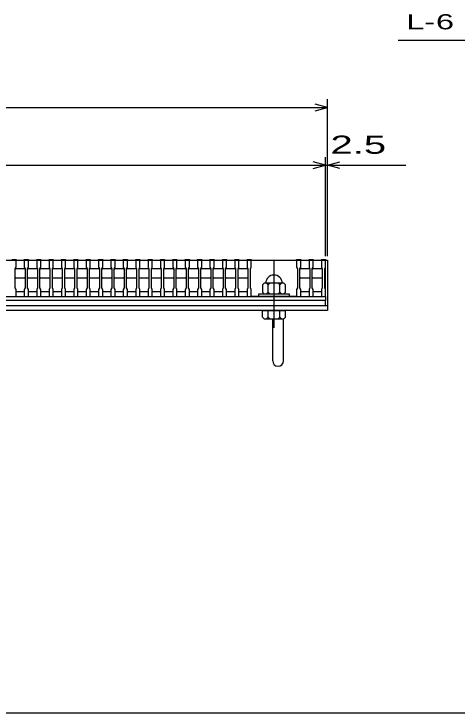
# Model space of a CAD drawing. Units: millimetres, scale not verified. Extents: x -1820 to 1731, y -1282 to 1054.
# Drawn here: x -730 to -194, y -1146 to -299 of the extents above; entities that cross this region are included whole.
import ezdxf
from ezdxf.enums import TextEntityAlignment as Align

# ---------------------------------------------------------------- set-up
doc = ezdxf.new("R2010")
doc.units = ezdxf.units.MM
doc.header["$LTSCALE"] = 10
doc.linetypes.add('CHAIN', pattern=[18.5, 12, -1.5, 3.5, -1.5])
for name, color, linetype, lineweight in [('0_2', 150, 'Continuous', 25), ('16', 3, 'Continuous', 25), ('19', 6, 'Continuous', 25), ('22', 4, 'Continuous', 25)]:
    doc.layers.add(name, color=color, linetype=linetype, lineweight=lineweight)
doc.styles.add('ベクトル', font='')
doc.styles.get('ベクトル').set_extended_font_data('ベクトル')

msp = doc.modelspace()

# ---------------------------------------------------------------- linework, layer by layer
at = {"layer": '0_2'}
msp.add_line((1731, -1146.5), (-1729, -1146.5), dxfattribs=at)
at = {"layer": '16'}
for p, q in [((-1348, -597.5), (-353, -597.5)), ((-733, -596.8), (-728, -596.8)), ((-728, -597.5), (-733, -597.5)), ((-728, -596.8), (-728, -597.5)), ((-728, -606), (-728, -597.5)), ((-718, -597.5), (-718, -596.8)), ((-718, -596.8), (-713, -596.8)), ((-718, -597.5), (-718, -606)), ((-713, -597.5), (-718, -597.5)), ((-713, -596.8), (-713, -597.5)), ((-713, -606), (-713, -597.5)), ((-703, -597.5), (-703, -596.8)), ((-703, -596.8), (-698, -596.8)), ((-703, -597.5), (-703, -606)), ((-698, -597.5), (-703, -597.5)), ((-698, -596.8), (-698, -597.5)), ((-698, -606), (-698, -597.5)), ((-688, -597.5), (-688, -596.8)), ((-688, -596.8), (-683, -596.8)), ((-688, -597.5), (-688, -606)), ((-683, -597.5), (-688, -597.5)), ((-683, -596.8), (-683, -597.5)), ((-683, -606), (-683, -597.5)), ((-673, -597.5), (-673, -596.8)), ((-673, -596.8), (-668, -596.8)), ((-673, -597.5), (-673, -606)), ((-668, -597.5), (-673, -597.5)), ((-668, -596.8), (-668, -597.5)), ((-668, -606), (-668, -597.5)), ((-658, -597.5), (-658, -596.8)), ((-658, -596.8), (-653, -596.8)), ((-658, -597.5), (-658, -606)), ((-653, -597.5), (-658, -597.5)), ((-653, -596.8), (-653, -597.5)), ((-653, -606), (-653, -597.5)), ((-643, -597.5), (-643, -596.8)), ((-643, -596.8), (-638, -596.8)), ((-643, -597.5), (-643, -606)), ((-638, -597.5), (-643, -597.5)), ((-638, -596.8), (-638, -597.5)), ((-638, -606), (-638, -597.5)), ((-628, -597.5), (-628, -596.8)), ((-628, -596.8), (-623, -596.8)), ((-628, -597.5), (-628, -606)), ((-623, -597.5), (-628, -597.5)), ((-623, -596.8), (-623, -597.5)), ((-623, -606), (-623, -597.5)), ((-613, -597.5), (-613, -596.8)), ((-613, -596.8), (-608, -596.8)), ((-613, -597.5), (-613, -606)), ((-608, -597.5), (-613, -597.5)), ((-608, -596.8), (-608, -597.5)), ((-608, -606), (-608, -597.5)), ((-598, -597.5), (-598, -596.8)), ((-598, -596.8), (-593, -596.8)), ((-598, -597.5), (-598, -606)), ((-593, -597.5), (-598, -597.5)), ((-593, -596.8), (-593, -597.5)), ((-593, -606), (-593, -597.5)), ((-583, -597.5), (-583, -596.8)), ((-583, -596.8), (-578, -596.8)), ((-583, -597.5), (-583, -606)), ((-578, -597.5), (-583, -597.5)), ((-578, -596.8), (-578, -597.5)), ((-578, -606), (-578, -597.5)), ((-568, -597.5), (-568, -596.8)), ((-568, -596.8), (-563, -596.8)), ((-568, -597.5), (-568, -606)), ((-563, -597.5), (-568, -597.5)), ((-563, -596.8), (-563, -597.5)), ((-563, -606), (-563, -597.5)), ((-553, -597.5), (-553, -596.8)), ((-553, -596.8), (-548, -596.8)), ((-553, -597.5), (-553, -606)), ((-548, -597.5), (-553, -597.5)), ((-548, -596.8), (-548, -597.5)), ((-548, -606), (-548, -597.5)), ((-538, -597.5), (-538, -596.8)), ((-538, -596.8), (-533, -596.8)), ((-538, -597.5), (-538, -606)), ((-533, -597.5), (-538, -597.5)), ((-533, -596.8), (-533, -597.5)), ((-533, -606), (-533, -597.5)), ((-523, -597.5), (-523, -596.8)), ((-523, -596.8), (-518, -596.8)), ((-523, -597.5), (-523, -606)), ((-518, -597.5), (-523, -597.5)), ((-518, -596.8), (-518, -597.5)), ((-518, -606), (-518, -597.5)), ((-508, -597.5), (-508, -596.8)), ((-508, -596.8), (-503, -596.8)), ((-508, -597.5), (-508, -606)), ((-503, -597.5), (-508, -597.5)), ((-503, -596.8), (-503, -597.5)), ((-503, -606), (-503, -597.5)), ((-493, -597.5), (-493, -596.8)), ((-493, -596.8), (-488, -596.8)), ((-493, -597.5), (-493, -606)), ((-488, -597.5), (-493, -597.5)), ((-488, -596.8), (-488, -597.5)), ((-488, -606), (-488, -597.5)), ((-478, -597.5), (-478, -596.8)), ((-478, -596.8), (-473, -596.8)), ((-478, -597.5), (-478, -606)), ((-473, -597.5), (-478, -597.5)), ((-473, -596.8), (-473, -597.5)), ((-473, -606), (-473, -597.5)), ((-463, -597.5), (-463, -596.8)), ((-463, -596.8), (-458, -596.8)), ((-463, -597.5), (-463, -606)), ((-458, -597.5), (-463, -597.5)), ((-458, -596.8), (-458, -597.5)), ((-458, -606), (-458, -597.5)), ((-448, -597.5), (-448, -596.8)), ((-448, -596.8), (-443, -596.8)), ((-448, -597.5), (-448, -606)), ((-443, -597.5), (-448, -597.5)), ((-443, -596.8), (-443, -597.5)), ((-443, -606), (-443, -597.5)), ((-443, -597.5), (-388, -597.5)), ((-388, -597.5), (-388, -596.8)), ((-388, -596.8), (-383, -596.8)), ((-388, -597.5), (-388, -606)), ((-383, -597.5), (-388, -597.5)), ((-383, -596.8), (-383, -597.5)), ((-383, -606), (-383, -597.5)), ((-373, -597.5), (-373, -596.8)), ((-373, -596.8), (-368, -596.8)), ((-373, -597.5), (-373, -606)), ((-368, -597.5), (-373, -597.5)), ((-368, -596.8), (-368, -597.5)), ((-368, -606), (-368, -597.5)), ((-358, -597.5), (-358, -596.8)), ((-358, -596.8), (-353, -596.8)), ((-358, -597.5), (-358, -606)), ((-353, -597.5), (-358, -597.5)), ((-353, -596.8), (-353, -597.5)), ((-353, -606), (-353, -597.5)), ((-353, -635.5), (-353, -597.5)), ((-729, -608), (-728, -606)), ((-729, -608.5), (-728, -607.5)), ((-729, -631), (-729, -608)), ((-728, -607.5), (-718, -607.5)), ((-718, -606), (-717, -608)), ((-718, -607.5), (-717, -608.5)), ((-717, -608), (-717, -631)), ((-714, -608), (-713, -606)), ((-714, -608.5), (-713, -607.5)), ((-714, -631), (-714, -608)), ((-713, -607.5), (-703, -607.5)), ((-703, -606), (-702, -608)), ((-703, -607.5), (-702, -608.5)), ((-702, -608), (-702, -631)), ((-699, -608), (-698, -606)), ((-699, -608.5), (-698, -607.5)), ((-699, -631), (-699, -608)), ((-698, -607.5), (-688, -607.5)), ((-688, -606), (-687, -608)), ((-688, -607.5), (-687, -608.5)), ((-687, -608), (-687, -631)), ((-684, -608), (-683, -606)), ((-684, -608.5), (-683, -607.5)), ((-684, -631), (-684, -608)), ((-683, -607.5), (-673, -607.5)), ((-673, -606), (-672, -608)), ((-673, -607.5), (-672, -608.5)), ((-672, -608), (-672, -631)), ((-669, -608), (-668, -606)), ((-669, -608.5), (-668, -607.5)), ((-669, -631), (-669, -608)), ((-668, -607.5), (-658, -607.5)), ((-658, -606), (-657, -608)), ((-658, -607.5), (-657, -608.5)), ((-657, -608), (-657, -631)), ((-654, -608), (-653, -606)), ((-654, -608.5), (-653, -607.5)), ((-654, -631), (-654, -608)), ((-653, -607.5), (-643, -607.5)), ((-643, -606), (-642, -608)), ((-643, -607.5), (-642, -608.5)), ((-642, -608), (-642, -631)), ((-639, -608), (-638, -606)), ((-639, -608.5), (-638, -607.5)), ((-639, -631), (-639, -608)), ((-638, -607.5), (-628, -607.5)), ((-628, -606), (-627, -608)), ((-628, -607.5), (-627, -608.5)), ((-627, -608), (-627, -631)), ((-624, -608), (-623, -606)), ((-624, -608.5), (-623, -607.5)), ((-624, -631), (-624, -608)), ((-623, -607.5), (-613, -607.5)), ((-613, -606), (-612, -608)), ((-613, -607.5), (-612, -608.5)), ((-612, -608), (-612, -631)), ((-609, -608), (-608, -606)), ((-609, -608.5), (-608, -607.5)), ((-609, -631), (-609, -608)), ((-608, -607.5), (-598, -607.5)), ((-598, -606), (-597, -608)), ((-598, -607.5), (-597, -608.5)), ((-597, -608), (-597, -631)), ((-594, -608), (-593, -606)), ((-594, -608.5), (-593, -607.5)), ((-594, -631), (-594, -608)), ((-593, -607.5), (-583, -607.5)), ((-583, -606), (-582, -608)), ((-583, -607.5), (-582, -608.5)), ((-582, -608), (-582, -631)), ((-579, -608), (-578, -606)), ((-579, -608.5), (-578, -607.5)), ((-579, -631), (-579, -608)), ((-578, -607.5), (-568, -607.5)), ((-568, -606), (-567, -608)), ((-568, -607.5), (-567, -608.5)), ((-567, -608), (-567, -631)), ((-564, -608), (-563, -606)), ((-564, -608.5), (-563, -607.5)), ((-564, -631), (-564, -608)), ((-563, -607.5), (-553, -607.5)), ((-553, -606), (-552, -608)), ((-553, -607.5), (-552, -608.5)), ((-552, -608), (-552, -631)), ((-549, -608), (-548, -606)), ((-549, -608.5), (-548, -607.5)), ((-549, -631), (-549, -608)), ((-548, -607.5), (-538, -607.5)), ((-538, -606), (-537, -608)), ((-538, -607.5), (-537, -608.5)), ((-537, -608), (-537, -631)), ((-534, -608), (-533, -606)), ((-534, -608.5), (-533, -607.5)), ((-534, -631), (-534, -608)), ((-533, -607.5), (-523, -607.5)), ((-523, -606), (-522, -608)), ((-523, -607.5), (-522, -608.5)), ((-522, -608), (-522, -631)), ((-519, -608), (-518, -606)), ((-519, -608.5), (-518, -607.5)), ((-519, -631), (-519, -608)), ((-518, -607.5), (-508, -607.5)), ((-508, -606), (-507, -608)), ((-508, -607.5), (-507, -608.5)), ((-507, -608), (-507, -631)), ((-504, -608), (-503, -606)), ((-504, -608.5), (-503, -607.5)), ((-504, -631), (-504, -608)), ((-503, -607.5), (-493, -607.5)), ((-493, -606), (-492, -608)), ((-493, -607.5), (-492, -608.5)), ((-492, -608), (-492, -631)), ((-489, -608), (-488, -606)), ((-489, -608.5), (-488, -607.5)), ((-489, -631), (-489, -608)), ((-488, -607.5), (-478, -607.5)), ((-478, -606), (-477, -608)), ((-478, -607.5), (-477, -608.5)), ((-477, -608), (-477, -631)), ((-474, -608), (-473, -606)), ((-474, -608.5), (-473, -607.5)), ((-474, -631), (-474, -608)), ((-473, -607.5), (-463, -607.5)), ((-463, -606), (-462, -608)), ((-463, -607.5), (-462, -608.5)), ((-462, -608), (-462, -631)), ((-459, -608), (-458, -606)), ((-459, -608.5), (-458, -607.5)), ((-459, -631), (-459, -608)), ((-458, -607.5), (-448, -607.5)), ((-448, -606), (-447, -608)), ((-448, -607.5), (-447, -608.5)), ((-447, -608), (-447, -631)), ((-444, -608), (-443, -606)), ((-444, -631), (-444, -608)), ((-388, -606), (-387, -608)), ((-387, -608), (-387, -631)), ((-384, -608), (-383, -606)), ((-384, -608.5), (-383, -607.5)), ((-384, -631), (-384, -608)), ((-383, -607.5), (-373, -607.5)), ((-373, -606), (-372, -608)), ((-373, -607.5), (-372, -608.5)), ((-372, -608), (-372, -631)), ((-369, -608), (-368, -606)), ((-369, -608.5), (-368, -607.5)), ((-369, -631), (-369, -608)), ((-368, -607.5), (-358, -607.5)), ((-358, -606), (-357, -608)), ((-358, -607.5), (-357, -608.5)), ((-357, -608), (-357, -631)), ((-354, -608), (-353, -606)), ((-354, -631), (-354, -608)), ((-728, -619.5), (-729, -618.5)), ((-717, -618.5), (-718, -619.5)), ((-713, -619.5), (-714, -618.5)), ((-702, -618.5), (-703, -619.5)), ((-698, -619.5), (-699, -618.5)), ((-687, -618.5), (-688, -619.5)), ((-683, -619.5), (-684, -618.5)), ((-672, -618.5), (-673, -619.5)), ((-668, -619.5), (-669, -618.5)), ((-657, -618.5), (-658, -619.5)), ((-653, -619.5), (-654, -618.5)), ((-642, -618.5), (-643, -619.5)), ((-638, -619.5), (-639, -618.5)), ((-627, -618.5), (-628, -619.5)), ((-623, -619.5), (-624, -618.5)), ((-612, -618.5), (-613, -619.5)), ((-608, -619.5), (-609, -618.5)), ((-597, -618.5), (-598, -619.5)), ((-593, -619.5), (-594, -618.5)), ((-582, -618.5), (-583, -619.5)), ((-578, -619.5), (-579, -618.5)), ((-567, -618.5), (-568, -619.5)), ((-563, -619.5), (-564, -618.5)), ((-552, -618.5), (-553, -619.5)), ((-548, -619.5), (-549, -618.5)), ((-537, -618.5), (-538, -619.5)), ((-533, -619.5), (-534, -618.5)), ((-522, -618.5), (-523, -619.5)), ((-518, -619.5), (-519, -618.5)), ((-507, -618.5), (-508, -619.5)), ((-503, -619.5), (-504, -618.5)), ((-492, -618.5), (-493, -619.5)), ((-488, -619.5), (-489, -618.5)), ((-477, -618.5), (-478, -619.5)), ((-473, -619.5), (-474, -618.5)), ((-462, -618.5), (-463, -619.5)), ((-458, -619.5), (-459, -618.5)), ((-447, -618.5), (-448, -619.5)), ((-383, -619.5), (-384, -618.5)), ((-372, -618.5), (-373, -619.5)), ((-368, -619.5), (-369, -618.5)), ((-357, -618.5), (-358, -619.5)), ((-718, -619.5), (-728, -619.5)), ((-703, -619.5), (-713, -619.5)), ((-688, -619.5), (-698, -619.5)), ((-673, -619.5), (-683, -619.5)), ((-658, -619.5), (-668, -619.5)), ((-643, -619.5), (-653, -619.5)), ((-628, -619.5), (-638, -619.5)), ((-613, -619.5), (-623, -619.5)), ((-598, -619.5), (-608, -619.5)), ((-583, -619.5), (-593, -619.5)), ((-568, -619.5), (-578, -619.5)), ((-553, -619.5), (-563, -619.5)), ((-538, -619.5), (-548, -619.5)), ((-523, -619.5), (-533, -619.5)), ((-508, -619.5), (-518, -619.5)), ((-493, -619.5), (-503, -619.5)), ((-478, -619.5), (-488, -619.5)), ((-463, -619.5), (-473, -619.5)), ((-448, -619.5), (-458, -619.5)), ((-427.5, -625.5), (-429.5, -627.5)), ((-403.5, -625.5), (-427.5, -625.5)), ((-422.5, -627.5), (-424.5, -625.5)), ((-420.5, -625.5), (-422.5, -627.5)), ((-408.5, -627.5), (-410.5, -625.5)), ((-406.5, -625.5), (-408.5, -627.5)), ((-401.5, -627.5), (-403.5, -625.5)), ((-373, -619.5), (-383, -619.5)), ((-358, -619.5), (-368, -619.5)), ((-728, -633), (-729, -631)), ((-728, -641.5), (-728, -633)), ((-728, -635.5), (-718, -635.5)), ((-717, -631), (-718, -633)), ((-718, -633), (-718, -641.5)), ((-713, -633), (-714, -631)), ((-713, -641.5), (-713, -633)), ((-713, -635.5), (-703, -635.5)), ((-702, -631), (-703, -633)), ((-703, -633), (-703, -641.5)), ((-698, -633), (-699, -631)), ((-698, -641.5), (-698, -633)), ((-698, -635.5), (-688, -635.5)), ((-687, -631), (-688, -633)), ((-688, -633), (-688, -641.5)), ((-683, -633), (-684, -631)), ((-683, -641.5), (-683, -633)), ((-683, -635.5), (-673, -635.5)), ((-672, -631), (-673, -633)), ((-673, -633), (-673, -641.5)), ((-668, -633), (-669, -631)), ((-668, -641.5), (-668, -633)), ((-668, -635.5), (-658, -635.5)), ((-657, -631), (-658, -633)), ((-658, -633), (-658, -641.5)), ((-653, -633), (-654, -631)), ((-653, -641.5), (-653, -633)), ((-653, -635.5), (-643, -635.5)), ((-642, -631), (-643, -633)), ((-643, -633), (-643, -641.5)), ((-638, -633), (-639, -631)), ((-638, -641.5), (-638, -633)), ((-638, -635.5), (-628, -635.5)), ((-627, -631), (-628, -633)), ((-628, -633), (-628, -641.5)), ((-623, -633), (-624, -631)), ((-623, -641.5), (-623, -633)), ((-623, -635.5), (-613, -635.5)), ((-612, -631), (-613, -633)), ((-613, -633), (-613, -641.5)), ((-608, -633), (-609, -631)), ((-608, -641.5), (-608, -633)), ((-608, -635.5), (-598, -635.5)), ((-597, -631), (-598, -633)), ((-598, -633), (-598, -641.5)), ((-593, -633), (-594, -631)), ((-593, -641.5), (-593, -633)), ((-593, -635.5), (-583, -635.5)), ((-582, -631), (-583, -633)), ((-583, -633), (-583, -641.5)), ((-578, -633), (-579, -631)), ((-578, -641.5), (-578, -633)), ((-578, -635.5), (-568, -635.5)), ((-567, -631), (-568, -633)), ((-568, -633), (-568, -641.5)), ((-563, -633), (-564, -631)), ((-563, -641.5), (-563, -633)), ((-563, -635.5), (-553, -635.5)), ((-552, -631), (-553, -633)), ((-553, -633), (-553, -641.5)), ((-548, -633), (-549, -631)), ((-548, -641.5), (-548, -633)), ((-548, -635.5), (-538, -635.5)), ((-537, -631), (-538, -633)), ((-538, -633), (-538, -641.5)), ((-533, -633), (-534, -631)), ((-533, -641.5), (-533, -633)), ((-533, -635.5), (-523, -635.5)), ((-522, -631), (-523, -633)), ((-523, -633), (-523, -641.5)), ((-518, -633), (-519, -631)), ((-518, -641.5), (-518, -633)), ((-518, -635.5), (-508, -635.5)), ((-507, -631), (-508, -633)), ((-508, -633), (-508, -641.5)), ((-503, -633), (-504, -631)), ((-503, -641.5), (-503, -633)), ((-503, -635.5), (-493, -635.5)), ((-492, -631), (-493, -633)), ((-493, -633), (-493, -641.5)), ((-488, -633), (-489, -631)), ((-488, -641.5), (-488, -633)), ((-488, -635.5), (-478, -635.5)), ((-477, -631), (-478, -633)), ((-478, -633), (-478, -641.5)), ((-473, -633), (-474, -631)), ((-473, -641.5), (-473, -633)), ((-473, -635.5), (-463, -635.5)), ((-462, -631), (-463, -633)), ((-463, -633), (-463, -641.5)), ((-458, -633), (-459, -631)), ((-458, -641.5), (-458, -633)), ((-458, -635.5), (-448, -635.5)), ((-447, -631), (-448, -633)), ((-448, -633), (-448, -641.5)), ((-443, -633), (-444, -631)), ((-443, -641.5), (-443, -633)), ((-429.5, -627.5), (-429.5, -636.5)), ((-422.5, -636.5), (-422.5, -627.5)), ((-408.5, -636.5), (-408.5, -627.5)), ((-401.5, -636.5), (-401.5, -627.5)), ((-387, -631), (-388, -633)), ((-388, -633), (-388, -641.5)), ((-383, -633), (-384, -631)), ((-383, -641.5), (-383, -633)), ((-383, -635.5), (-373, -635.5)), ((-372, -631), (-373, -633)), ((-373, -633), (-373, -641.5)), ((-368, -633), (-369, -631)), ((-368, -641.5), (-368, -633)), ((-368, -635.5), (-358, -635.5)), ((-357, -631), (-358, -633)), ((-358, -633), (-358, -641.5)), ((-353, -633), (-354, -631)), ((-353, -641.5), (-353, -633)), ((-1348, -641.5), (-353, -641.5)), ((-733, -641.5), (-728, -641.5)), ((-718, -641.5), (-713, -641.5)), ((-703, -641.5), (-698, -641.5)), ((-688, -641.5), (-683, -641.5)), ((-673, -641.5), (-668, -641.5)), ((-658, -641.5), (-653, -641.5)), ((-643, -641.5), (-638, -641.5)), ((-628, -641.5), (-623, -641.5)), ((-613, -641.5), (-608, -641.5)), ((-598, -641.5), (-593, -641.5)), ((-583, -641.5), (-578, -641.5)), ((-568, -641.5), (-563, -641.5)), ((-553, -641.5), (-548, -641.5)), ((-538, -641.5), (-533, -641.5)), ((-523, -641.5), (-518, -641.5)), ((-508, -641.5), (-503, -641.5)), ((-493, -641.5), (-488, -641.5)), ((-478, -641.5), (-473, -641.5)), ((-463, -641.5), (-458, -641.5)), ((-448, -641.5), (-443, -641.5)), ((-388, -641.5), (-443, -641.5)), ((-434, -641.5), (-434, -638.5)), ((-434, -638.5), (-397, -638.5)), ((-397, -641.5), (-434, -641.5)), ((-429.5, -636.5), (-427.5, -638.5)), ((-424.5, -638.5), (-422.5, -636.5)), ((-422.5, -636.5), (-420.5, -638.5)), ((-410.5, -638.5), (-408.5, -636.5)), ((-408.5, -636.5), (-406.5, -638.5)), ((-403.5, -638.5), (-401.5, -636.5)), ((-397, -638.5), (-397, -641.5)), ((-388, -641.5), (-383, -641.5)), ((-373, -641.5), (-368, -641.5)), ((-358, -641.5), (-353, -641.5)), ((-353, -641.5), (-353, -646.5)), ((-353, -646.5), (-1348, -646.5)), ((-1348, -652.5), (-353, -652.5)), ((-353, -652.5), (-353, -646.5))]:
    msp.add_line(p, q, dxfattribs=at)
at = {"layer": '16', "linetype": 'CHAIN'}
msp.add_line((-415.5, -598.5), (-415.5, -679.5), dxfattribs=at)
at = {"layer": '16'}
msp.add_arc((-415.5, -625.5), 10, 0, 180, dxfattribs=at)
at = {"layer": '19'}
for p, q in [((-353, -597.5), (-350.5, -597.5)), ((-350.5, -597.5), (-350.5, -652.5)), ((-1350.5, -652.5), (-350.5, -652.5)), ((-350.5, -652.5), (-350.5, -658.5)), ((-350.5, -658.5), (-1350.5, -658.5)), ((-429.5, -666.5), (-429.5, -658.5)), ((-429.5, -658.5), (-401.5, -658.5)), ((-422.5, -666.5), (-422.5, -658.5)), ((-408.5, -666.5), (-408.5, -658.5)), ((-401.5, -666.5), (-401.5, -658.5)), ((-429.5, -666.5), (-427.5, -668.5)), ((-427.5, -668.5), (-403.5, -668.5)), ((-422.5, -666.5), (-424.5, -668.5)), ((-420.5, -668.5), (-422.5, -666.5)), ((-417, -719.61), (-417, -668.5)), ((-408.5, -666.5), (-410.5, -668.5)), ((-406.5, -668.5), (-408.5, -666.5)), ((-404, -719.61), (-404, -668.5)), ((-403.5, -668.5), (-401.5, -666.5))]:
    msp.add_line(p, q, dxfattribs=at)
msp.add_arc((-410.5, -719.61), 6.5, 180, 0, dxfattribs=at)
at = {"layer": '22'}
for p, q in [((-265, -331), (-65, -331)), ((-350.5, -592.5), (-350.5, -402.5)), ((-1350.5, -412.5), (-350.5, -412.5)), ((-350.5, -412.5), (-365.5, -408.5)), ((-365.5, -416.5), (-350.5, -412.5)), ((-353, -592.5), (-353, -472.5)), ((-350.5, -592.5), (-350.5, -472.5)), ((-1348, -482.5), (-353, -482.5)), ((-353, -482.5), (-368, -478.5)), ((-368, -486.5), (-353, -482.5)), ((-353, -482.5), (-350.5, -482.5)), ((-350.5, -482.5), (-335.5, -478.5)), ((-335.5, -486.5), (-350.5, -482.5)), ((-350.5, -482.5), (-255.5, -482.5))]:
    msp.add_line(p, q, dxfattribs=at)

# ---------------------------------------------------------------- texts
at = {"layer": '22', "color": 2, "style": 'ベクトル'}
for s, height, width, p in [('L-', 18.33, 1.6, (-255, -308.5)), (' 6 ', 18.33, 1.6, (-230, -308.5)), (' 2.5 ', 21.99, 1.65, (-360.5, -457.5))]:
    msp.add_text(s, height=height, dxfattribs=dict(at, width=width)).set_placement(p, align=Align.MIDDLE_LEFT)

doc.saveas('drawing.dxf')
